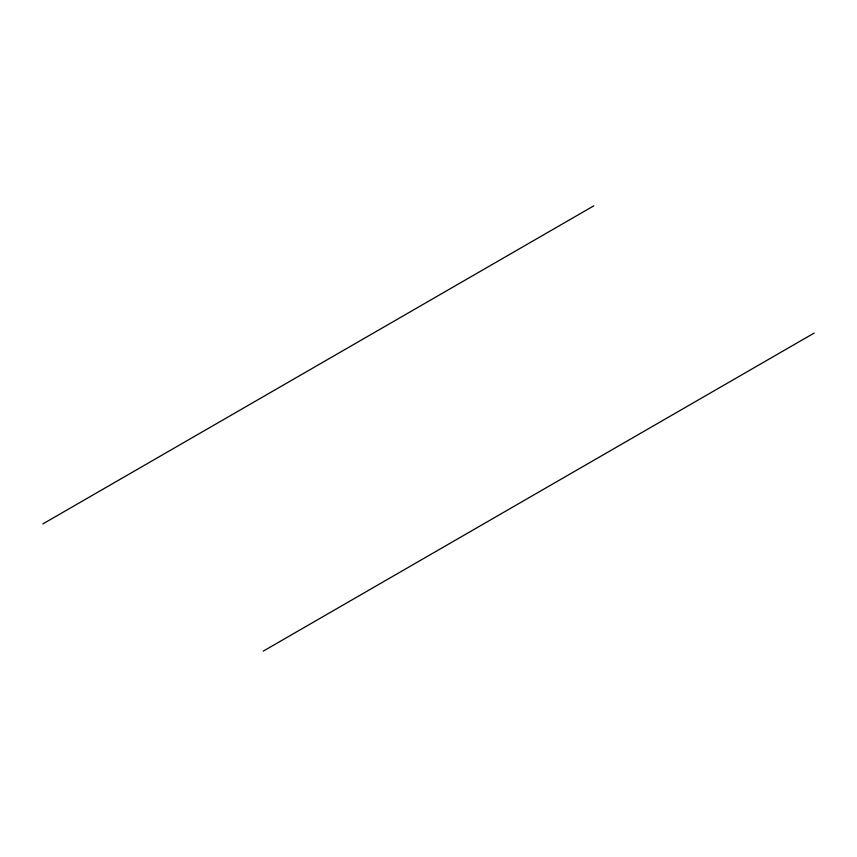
<?xml version="1.0" encoding="UTF-8"?>
<svg xmlns="http://www.w3.org/2000/svg" width="857" height="857" viewBox="0 0 857 857"><rect width="100%" height="100%" fill="white"/><g stroke="black" fill="none" stroke-linecap="round" stroke-linejoin="round"><path stroke-width="1.29" d="M42.85 523.927L593.783 205.851M263.217 651.149L814.15 333.073"/></g></svg>
